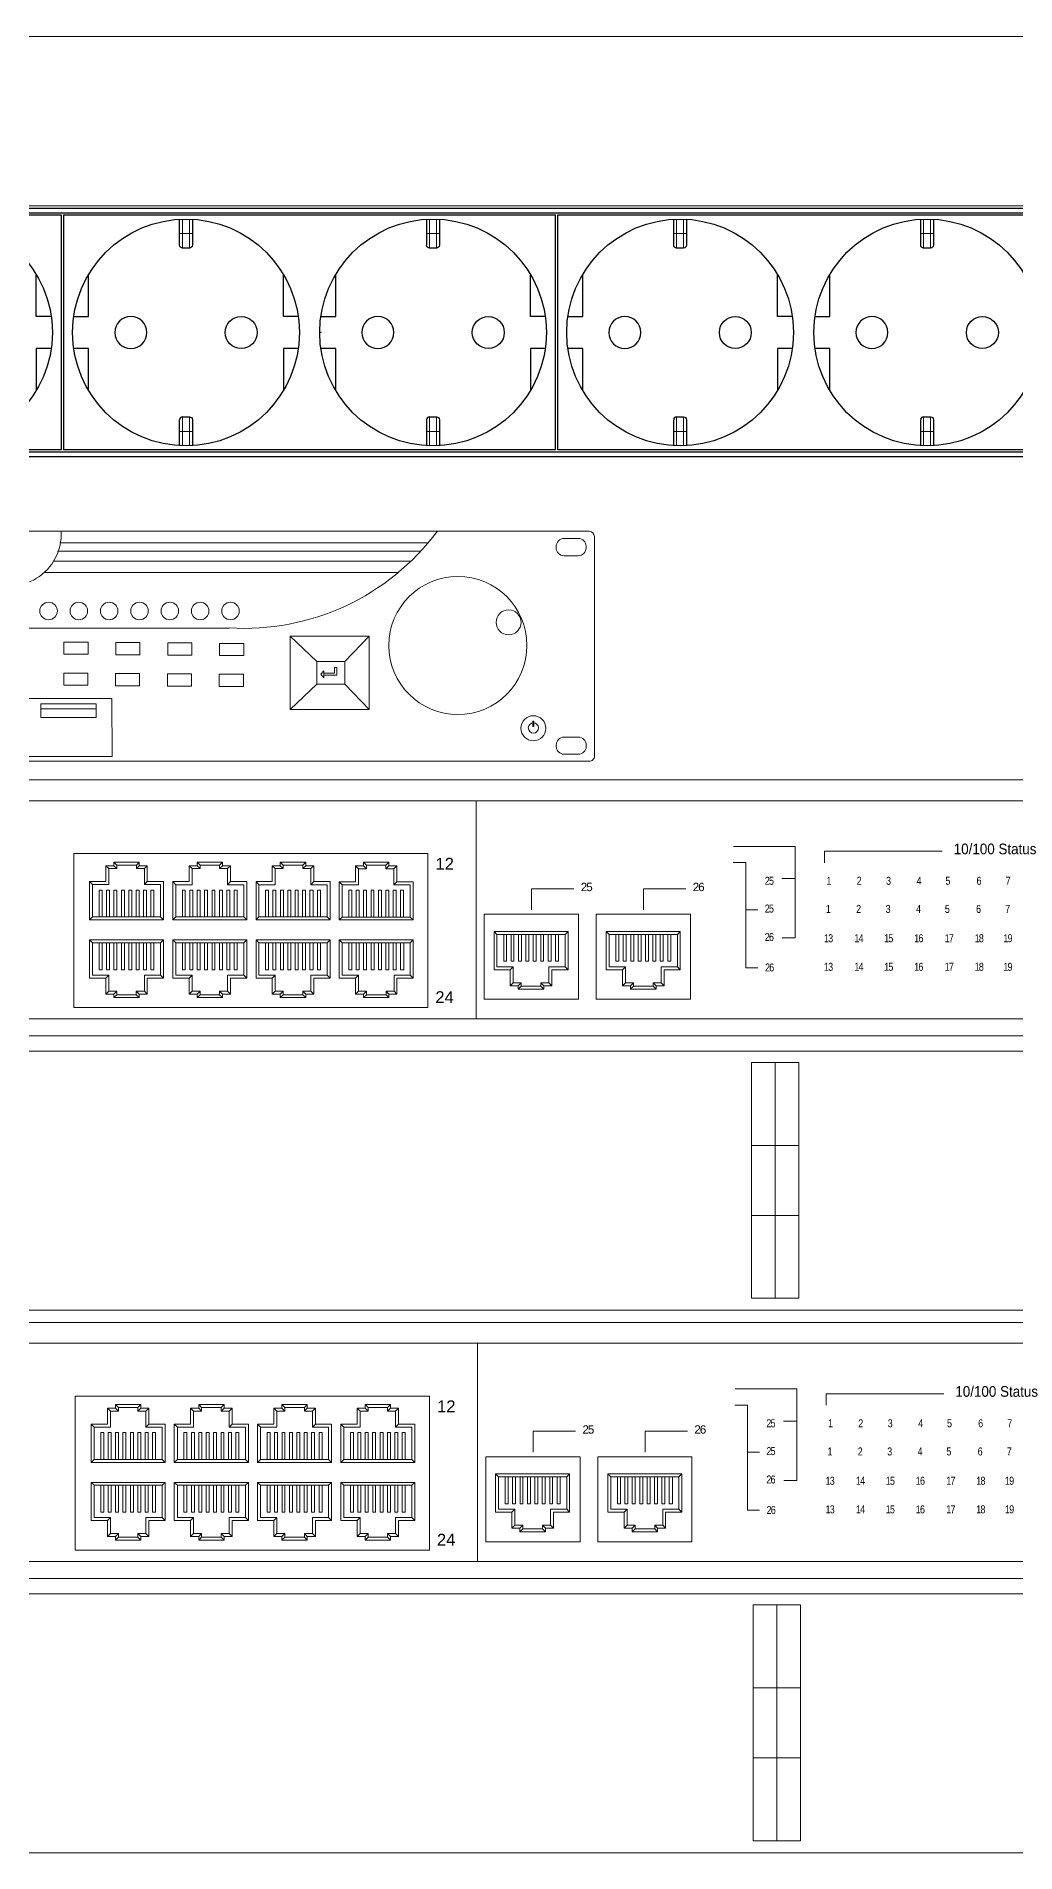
# Model space of a CAD drawing. Header units: millimetres. Extents: x 1256 to 2931, y 3298 to 3694.
# Drawn here: x 2068.11 to 2087.11, y 3471.02 to 3506.24 of the extents above; entities that cross this region are included whole.
import ezdxf

# ---------------------------------------------------------------- set-up
doc = ezdxf.new("R2010")
doc.units = ezdxf.units.MM
doc.layers.get('0').update_dxf_attribs({"color": 250, "lineweight": 5})
for name, color, linetype, lineweight in [('(B) 1U - NVR', 250, 'Continuous', 5), ('(C)1U - Gestion Cable', 250, 'Continuous', 5), ('Rack 1 - 2', 250, 'Continuous', 5)]:
    doc.layers.add(name, color=color, linetype=linetype, lineweight=lineweight)
doc.layers.add('Top$20', color=7, linetype='Continuous', true_color=0xffffff)
doc.styles.get("Standard").update_dxf_attribs({"font": 'Arial.ttf'})

# ---------------------------------------------------------------- blocks, each defined once
blk = doc.blocks.new('1U - Peine Cable Rack')
at = {"layer": '(C)1U - Gestion Cable'}
blk.add_lwpolyline([(-5.8, 37.7), (466.8, 37.7, -0.414214), (471.8, 32.7), (471.8, -1, -0.414214), (466.8, -6), (-5.8, -6, -0.414214), (-10.8, -1), (-10.8, 32.7, -0.414214)], format="xyb", close=True, dxfattribs=at)
for points in [[(299, 35.8), (295, 35.8), (295, 21.8), (299, 21.8)], [(299, 35.8), (303, 35.8), (303, 21.8), (299, 21.8)], [(299, 21.8), (295, 21.8), (295, 10), (299, 10)], [(299, 21.8), (303, 21.8), (303, 10), (299, 10)], [(299, 10), (295, 10), (295, -4), (299, -4)], [(299, 10), (303, 10), (303, -4), (299, -4)]]:
    blk.add_lwpolyline(points, close=True, dxfattribs=at)
blk = doc.blocks.new('1U - Switch 24P RJ45')
at = {"layer": '(C)1U - Gestion Cable', "lineweight": 5}
blk.add_lwpolyline([(30869, -8639), (-614, -8639, -0.414214), (-963, -8290), (-963, -5939, -0.414214), (-614, -5591), (32726, -5591)], format="xyb", dxfattribs=at)
at = {"lineweight": 5}
for p, q in [((2582, -5839), (17329, -5839)), ((17329, -5839), (17329, -8437)), ((17329, -5839), (27196, -5839)), ((20397, -6384), (21132, -6384)), ((21132, -6384), (21132, -7473)), ((21481, -6578), (21481, -6440)), ((21481, -6440), (22880, -6440)), ((12919, -6803), (12919, -6613)), ((12955, -6648), (12919, -6613)), ((12919, -6613), (13015, -6613)), ((12955, -6838), (12955, -6648)), ((12955, -6648), (13050, -6648)), ((13318, -6570), (13015, -6570)), ((13015, -6613), (13015, -6570)), ((13050, -6605), (13015, -6570)), ((13050, -6648), (13015, -6613)), ((13050, -6648), (13050, -6605)), ((13283, -6605), (13050, -6605)), ((13283, -6605), (13318, -6570)), ((13283, -6648), (13283, -6605)), ((13283, -6648), (13318, -6613)), ((13378, -6648), (13283, -6648)), ((13318, -6613), (13318, -6570)), ((13413, -6613), (13318, -6613)), ((13378, -6648), (13413, -6613)), ((13378, -6838), (13378, -6648)), ((13413, -6803), (13413, -6613)), ((13910, -6803), (13910, -6613)), ((13946, -6648), (13910, -6613)), ((13910, -6613), (14006, -6613)), ((13946, -6839), (13946, -6648)), ((13946, -6648), (14041, -6648)), ((14309, -6570), (14006, -6570)), ((14006, -6613), (14006, -6570)), ((14041, -6605), (14006, -6570)), ((14041, -6648), (14006, -6613)), ((14041, -6648), (14041, -6605)), ((14274, -6605), (14041, -6605)), ((14274, -6605), (14309, -6570)), ((14274, -6648), (14274, -6605)), ((14274, -6648), (14309, -6613)), ((14369, -6648), (14274, -6648)), ((14309, -6613), (14309, -6570)), ((14404, -6613), (14309, -6613)), ((14369, -6648), (14404, -6613)), ((14369, -6839), (14369, -6648)), ((14404, -6803), (14404, -6613)), ((14902, -6803), (14902, -6613)), ((14937, -6648), (14902, -6613)), ((14902, -6613), (14997, -6613)), ((14937, -6839), (14937, -6648)), ((14937, -6648), (15032, -6648)), ((15300, -6570), (14997, -6570)), ((14997, -6613), (14997, -6570)), ((15032, -6605), (14997, -6570)), ((15032, -6648), (14997, -6613)), ((15032, -6648), (15032, -6605)), ((15265, -6605), (15032, -6605)), ((15265, -6605), (15300, -6570)), ((15265, -6648), (15265, -6605)), ((15265, -6648), (15300, -6613)), ((15360, -6648), (15265, -6648)), ((15300, -6613), (15300, -6570)), ((15396, -6613), (15300, -6613)), ((15360, -6648), (15396, -6613)), ((15360, -6839), (15360, -6648)), ((15396, -6803), (15396, -6613)), ((15893, -6804), (15893, -6613)), ((15928, -6649), (15893, -6613)), ((15893, -6613), (15988, -6613)), ((15928, -6839), (15928, -6649)), ((15928, -6649), (16023, -6649)), ((16291, -6570), (15988, -6570)), ((15988, -6613), (15988, -6570)), ((16023, -6606), (15988, -6570)), ((16023, -6649), (15988, -6613)), ((16023, -6649), (16023, -6606)), ((16256, -6606), (16023, -6606)), ((16256, -6606), (16291, -6570)), ((16256, -6649), (16256, -6606)), ((16256, -6649), (16291, -6613)), ((16351, -6649), (16256, -6649)), ((16291, -6613), (16291, -6570)), ((16387, -6613), (16291, -6613)), ((16351, -6649), (16387, -6613)), ((16351, -6839), (16351, -6649)), ((16387, -6804), (16387, -6613)), ((20392, -6577), (20542, -6577)), ((20542, -6577), (20542, -7828)), ((12725, -7258), (12725, -6803)), ((12725, -6803), (12919, -6803)), ((12761, -6838), (12725, -6803)), ((12761, -7223), (12761, -6838)), ((12955, -6838), (12761, -6838)), ((12840, -7223), (12840, -6903)), ((12875, -6903), (12840, -6903)), ((12875, -7223), (12875, -6903)), ((12928, -7223), (12928, -6903)), ((12963, -6903), (12928, -6903)), ((12963, -7223), (12963, -6903)), ((13016, -7223), (13016, -6903)), ((13052, -6903), (13016, -6903)), ((13052, -7223), (13052, -6903)), ((13104, -7223), (13104, -6903)), ((13140, -6903), (13104, -6903)), ((13140, -7223), (13140, -6903)), ((13193, -7223), (13193, -6903)), ((13228, -6903), (13193, -6903)), ((13228, -7223), (13228, -6903)), ((13281, -7223), (13281, -6903)), ((13316, -6903), (13281, -6903)), ((13316, -7223), (13316, -6903)), ((13369, -7223), (13369, -6903)), ((13404, -6903), (13369, -6903)), ((13378, -6838), (13413, -6803)), ((13378, -6838), (13572, -6838)), ((13404, -7223), (13404, -6903)), ((13607, -6803), (13413, -6803)), ((13457, -6903), (13492, -6903)), ((13457, -7223), (13457, -6903)), ((13492, -7223), (13492, -6903)), ((13572, -7223), (13572, -6838)), ((13607, -7258), (13607, -6803)), ((13716, -7258), (13716, -6803)), ((13716, -6803), (13910, -6803)), ((13752, -6839), (13716, -6803)), ((13752, -7223), (13752, -6839)), ((13946, -6839), (13752, -6839)), ((13831, -7223), (13831, -6903)), ((13866, -6903), (13831, -6903)), ((13866, -7223), (13866, -6903)), ((13919, -7223), (13919, -6903)), ((13955, -6903), (13919, -6903)), ((13955, -7223), (13955, -6903)), ((14007, -7223), (14007, -6903)), ((14043, -6903), (14007, -6903)), ((14043, -7223), (14043, -6903)), ((14096, -7223), (14096, -6903)), ((14131, -6903), (14096, -6903)), ((14131, -7223), (14131, -6903)), ((14184, -7223), (14184, -6903)), ((14219, -6903), (14184, -6903)), ((14219, -7223), (14219, -6903)), ((14272, -7223), (14272, -6903)), ((14307, -6903), (14272, -6903)), ((14307, -7223), (14307, -6903)), ((14360, -7223), (14360, -6903)), ((14395, -6903), (14360, -6903)), ((14369, -6839), (14404, -6803)), ((14369, -6839), (14563, -6839)), ((14395, -7223), (14395, -6903)), ((14598, -6803), (14404, -6803)), ((14448, -6903), (14484, -6903)), ((14448, -7223), (14448, -6903)), ((14484, -7223), (14484, -6903)), ((14563, -7223), (14563, -6839)), ((14598, -7258), (14598, -6803)), ((14708, -7258), (14708, -6803)), ((14708, -6803), (14902, -6803)), ((14743, -6839), (14708, -6803)), ((14743, -7223), (14743, -6839)), ((14937, -6839), (14743, -6839)), ((14822, -7223), (14822, -6903)), ((14858, -6903), (14822, -6903)), ((14858, -7223), (14858, -6903)), ((14910, -7223), (14910, -6903)), ((14946, -6903), (14910, -6903)), ((14946, -7224), (14946, -6903)), ((14999, -7223), (14999, -6903)), ((15034, -6903), (14999, -6903)), ((15034, -7223), (15034, -6903)), ((15087, -7223), (15087, -6903)), ((15122, -6903), (15087, -6903)), ((15122, -7223), (15122, -6903)), ((15175, -7223), (15175, -6903)), ((15210, -6903), (15175, -6903)), ((15210, -7223), (15210, -6903)), ((15263, -7223), (15263, -6903)), ((15299, -6903), (15263, -6903)), ((15299, -7224), (15299, -6903)), ((15351, -7223), (15351, -6903)), ((15387, -6903), (15351, -6903)), ((15360, -6839), (15396, -6803)), ((15360, -6839), (15554, -6839)), ((15387, -7223), (15387, -6903)), ((15590, -6803), (15396, -6803)), ((15440, -6903), (15475, -6903)), ((15440, -7223), (15440, -6903)), ((15475, -7223), (15475, -6903)), ((15554, -7223), (15554, -6839)), ((15590, -7258), (15590, -6803)), ((15699, -7259), (15699, -6804)), ((15699, -6804), (15893, -6804)), ((15734, -6839), (15699, -6804)), ((15734, -7224), (15734, -6839)), ((15928, -6839), (15734, -6839)), ((15814, -7224), (15814, -6903)), ((15849, -6903), (15814, -6903)), ((15849, -7224), (15849, -6903)), ((15902, -7224), (15902, -6903)), ((15937, -6903), (15902, -6903)), ((15937, -7224), (15937, -6903)), ((15990, -7224), (15990, -6903)), ((16025, -6903), (15990, -6903)), ((16025, -7224), (16025, -6903)), ((16078, -7224), (16078, -6903)), ((16113, -6903), (16078, -6903)), ((16113, -7224), (16113, -6903)), ((16166, -7224), (16166, -6903)), ((16202, -6903), (16166, -6903)), ((16202, -7224), (16202, -6903)), ((16254, -7224), (16254, -6903)), ((16290, -6903), (16254, -6903)), ((16290, -7224), (16290, -6903)), ((16343, -7224), (16343, -6903)), ((16378, -6903), (16343, -6903)), ((16351, -6839), (16387, -6804)), ((16351, -6839), (16545, -6839)), ((16378, -7224), (16378, -6903)), ((16581, -6804), (16387, -6804)), ((16431, -6903), (16466, -6903)), ((16431, -7224), (16431, -6903)), ((16466, -7224), (16466, -6903)), ((16545, -7224), (16545, -6839)), ((16581, -7259), (16581, -6804)), ((17990, -7137), (17990, -6887)), ((17990, -6887), (18495, -6887)), ((19323, -7137), (19323, -6887)), ((19323, -6887), (19828, -6887)), ((21132, -6767), (20973, -6767)), ((12725, -7258), (12761, -7223)), ((13607, -7258), (12725, -7258)), ((12725, -7258), (13166, -7258)), ((13572, -7223), (12761, -7223)), ((13607, -7258), (13572, -7223)), ((13716, -7258), (13752, -7223)), ((14598, -7258), (13716, -7258)), ((13716, -7258), (14157, -7258)), ((14563, -7223), (13752, -7223)), ((14598, -7258), (14563, -7223)), ((14708, -7258), (14743, -7223)), ((15590, -7258), (14708, -7258)), ((14708, -7258), (15149, -7258)), ((15554, -7223), (14743, -7223)), ((15590, -7258), (15554, -7223)), ((15699, -7259), (15734, -7224)), ((16581, -7259), (15699, -7259)), ((15699, -7259), (16140, -7259)), ((16545, -7224), (15734, -7224)), ((16581, -7259), (16545, -7224)), ((20542, -7137), (20687, -7137)), ((12725, -7496), (13607, -7496)), ((12725, -7496), (12725, -7951)), ((12725, -7496), (12760, -7531)), ((12760, -7531), (13572, -7531)), ((12760, -7531), (12760, -7916)), ((12840, -7531), (12840, -7851)), ((12875, -7531), (12875, -7851)), ((12928, -7531), (12928, -7851)), ((12963, -7531), (12963, -7851)), ((13016, -7531), (13016, -7851)), ((13051, -7531), (13051, -7851)), ((13104, -7531), (13104, -7851)), ((13140, -7531), (13140, -7851)), ((13607, -7496), (13166, -7496)), ((13192, -7531), (13192, -7851)), ((13228, -7531), (13228, -7851)), ((13281, -7531), (13281, -7851)), ((13316, -7531), (13316, -7851)), ((13369, -7531), (13369, -7851)), ((13404, -7531), (13404, -7851)), ((13457, -7531), (13457, -7851)), ((13492, -7531), (13492, -7851)), ((13607, -7496), (13572, -7531)), ((13572, -7531), (13572, -7916)), ((13607, -7496), (13607, -7951)), ((13716, -7496), (14598, -7496)), ((13716, -7496), (13716, -7951)), ((13716, -7496), (13752, -7531)), ((13752, -7531), (14563, -7531)), ((13752, -7531), (13752, -7916)), ((13831, -7531), (13831, -7851)), ((13866, -7531), (13866, -7851)), ((13919, -7531), (13919, -7851)), ((13955, -7531), (13955, -7851)), ((14007, -7531), (14007, -7851)), ((14043, -7531), (14043, -7851)), ((14096, -7531), (14096, -7851)), ((14131, -7531), (14131, -7851)), ((14598, -7496), (14157, -7496)), ((14184, -7531), (14184, -7851)), ((14219, -7531), (14219, -7851)), ((14272, -7531), (14272, -7851)), ((14307, -7531), (14307, -7851)), ((14360, -7531), (14360, -7851)), ((14395, -7531), (14395, -7851)), ((14448, -7531), (14448, -7851)), ((14484, -7531), (14484, -7851)), ((14598, -7496), (14563, -7531)), ((14563, -7531), (14563, -7916)), ((14598, -7496), (14598, -7951)), ((14708, -7496), (15590, -7496)), ((14708, -7496), (14708, -7951)), ((14708, -7496), (14743, -7531)), ((14743, -7531), (15554, -7531)), ((14743, -7531), (14743, -7916)), ((14822, -7531), (14822, -7851)), ((14858, -7531), (14858, -7851)), ((14910, -7531), (14910, -7851)), ((14946, -7531), (14946, -7851)), ((14999, -7531), (14999, -7851)), ((15034, -7531), (15034, -7851)), ((15087, -7531), (15087, -7851)), ((15122, -7531), (15122, -7851)), ((15590, -7496), (15149, -7496)), ((15175, -7531), (15175, -7851)), ((15210, -7531), (15210, -7851)), ((15263, -7531), (15263, -7851)), ((15299, -7531), (15299, -7851)), ((15351, -7531), (15351, -7851)), ((15387, -7531), (15387, -7851)), ((15440, -7531), (15440, -7851)), ((15475, -7531), (15475, -7851)), ((15590, -7496), (15554, -7531)), ((15554, -7531), (15554, -7916)), ((15590, -7496), (15590, -7951)), ((15699, -7496), (16581, -7496)), ((15699, -7496), (15699, -7951)), ((15699, -7496), (15735, -7531)), ((15735, -7531), (16546, -7531)), ((15735, -7531), (15735, -7916)), ((15814, -7531), (15814, -7851)), ((15849, -7531), (15849, -7851)), ((15902, -7531), (15902, -7851)), ((15937, -7531), (15937, -7851)), ((15990, -7531), (15990, -7851)), ((16026, -7531), (16026, -7851)), ((16079, -7531), (16079, -7851)), ((16114, -7531), (16114, -7851)), ((16581, -7496), (16140, -7496)), ((16167, -7531), (16167, -7851)), ((16202, -7531), (16202, -7851)), ((16255, -7531), (16255, -7851)), ((16290, -7531), (16290, -7851)), ((16343, -7531), (16343, -7851)), ((16378, -7531), (16378, -7851)), ((16431, -7531), (16431, -7851)), ((16467, -7531), (16467, -7851)), ((16581, -7496), (16546, -7531)), ((16546, -7531), (16546, -7916)), ((16581, -7496), (16581, -7951)), ((17543, -7396), (18425, -7396)), ((17543, -7396), (17543, -7851)), ((17543, -7396), (17578, -7431)), ((17578, -7431), (18390, -7431)), ((17578, -7431), (17578, -7816)), ((17658, -7431), (17658, -7751)), ((17693, -7431), (17693, -7751)), ((17746, -7431), (17746, -7751)), ((17781, -7431), (17781, -7751)), ((17834, -7431), (17834, -7751)), ((17869, -7431), (17869, -7751)), ((17922, -7431), (17922, -7751)), ((17957, -7431), (17957, -7751)), ((18425, -7396), (17984, -7396)), ((18010, -7431), (18010, -7751)), ((18046, -7431), (18046, -7751)), ((18099, -7431), (18099, -7751)), ((18134, -7431), (18134, -7751)), ((18187, -7431), (18187, -7751)), ((18222, -7431), (18222, -7751)), ((18275, -7431), (18275, -7751)), ((18310, -7431), (18310, -7751)), ((18425, -7396), (18390, -7431)), ((18390, -7431), (18390, -7816)), ((18425, -7396), (18425, -7851)), ((18880, -7396), (19762, -7396)), ((18880, -7396), (18880, -7851)), ((18880, -7396), (18916, -7431)), ((18916, -7431), (19727, -7431)), ((18916, -7431), (18916, -7816)), ((18995, -7431), (18995, -7751)), ((19030, -7431), (19030, -7751)), ((19083, -7431), (19083, -7751)), ((19118, -7431), (19118, -7751)), ((19171, -7431), (19171, -7751)), ((19207, -7431), (19207, -7751)), ((19260, -7431), (19260, -7751)), ((19295, -7431), (19295, -7751)), ((19762, -7396), (19321, -7396)), ((19348, -7431), (19348, -7751)), ((19383, -7431), (19383, -7751)), ((19436, -7431), (19436, -7751)), ((19471, -7431), (19471, -7751)), ((19524, -7431), (19524, -7751)), ((19559, -7431), (19559, -7751)), ((19612, -7431), (19612, -7751)), ((19648, -7431), (19648, -7751)), ((19762, -7396), (19727, -7431)), ((19727, -7431), (19727, -7816)), ((19762, -7396), (19762, -7851)), ((21132, -7473), (20975, -7473)), ((17693, -7751), (17658, -7751)), ((17746, -7751), (17781, -7751)), ((17834, -7751), (17869, -7751)), ((17922, -7751), (17957, -7751)), ((18010, -7751), (18046, -7751)), ((18099, -7751), (18134, -7751)), ((18187, -7751), (18222, -7751)), ((18275, -7751), (18310, -7751)), ((19030, -7751), (18995, -7751)), ((19083, -7751), (19118, -7751)), ((19171, -7751), (19207, -7751)), ((19260, -7751), (19295, -7751)), ((19348, -7751), (19383, -7751)), ((19436, -7751), (19471, -7751)), ((19524, -7751), (19559, -7751)), ((19612, -7751), (19648, -7751)), ((12725, -7951), (12919, -7951)), ((12954, -7916), (12760, -7916)), ((12875, -7851), (12840, -7851)), ((12954, -7916), (12919, -7951)), ((12919, -7951), (12919, -8142)), ((12928, -7851), (12963, -7851)), ((12954, -7916), (12954, -8106)), ((13016, -7851), (13051, -7851)), ((13104, -7851), (13140, -7851)), ((13192, -7851), (13228, -7851)), ((13281, -7851), (13316, -7851)), ((13369, -7851), (13404, -7851)), ((13378, -7916), (13572, -7916)), ((13378, -7916), (13378, -8106)), ((13607, -7951), (13413, -7951)), ((13413, -7951), (13413, -8142)), ((13457, -7851), (13492, -7851)), ((13572, -7916), (13607, -7951)), ((13716, -7951), (13910, -7951)), ((13946, -7916), (13752, -7916)), ((13866, -7851), (13831, -7851)), ((13946, -7916), (13910, -7951)), ((13910, -7951), (13910, -8142)), ((13919, -7851), (13955, -7851)), ((13946, -7916), (13946, -8106)), ((14007, -7851), (14043, -7851)), ((14096, -7851), (14131, -7851)), ((14184, -7851), (14219, -7851)), ((14272, -7851), (14307, -7851)), ((14360, -7851), (14395, -7851)), ((14369, -7916), (14563, -7916)), ((14369, -7916), (14369, -8106)), ((14598, -7951), (14404, -7951)), ((14404, -7951), (14404, -8142)), ((14448, -7851), (14484, -7851)), ((14563, -7916), (14598, -7951)), ((14708, -7951), (14902, -7951)), ((14937, -7916), (14743, -7916)), ((14858, -7851), (14822, -7851)), ((14937, -7916), (14902, -7951)), ((14902, -7951), (14902, -8142)), ((14910, -7851), (14946, -7851)), ((14937, -7916), (14937, -8106)), ((14999, -7851), (15034, -7851)), ((15087, -7851), (15122, -7851)), ((15175, -7851), (15210, -7851)), ((15263, -7851), (15299, -7851)), ((15351, -7851), (15387, -7851)), ((15360, -7916), (15554, -7916)), ((15360, -7916), (15360, -8106)), ((15590, -7951), (15396, -7951)), ((15396, -7951), (15396, -8142)), ((15440, -7851), (15475, -7851)), ((15554, -7916), (15590, -7951)), ((15699, -7951), (15893, -7951)), ((15929, -7916), (15735, -7916)), ((15849, -7851), (15814, -7851)), ((15929, -7916), (15893, -7951)), ((15893, -7951), (15893, -8142)), ((15902, -7851), (15937, -7851)), ((15929, -7916), (15929, -8106)), ((15990, -7851), (16026, -7851)), ((16079, -7851), (16114, -7851)), ((16167, -7851), (16202, -7851)), ((16255, -7851), (16290, -7851)), ((16343, -7851), (16378, -7851)), ((16352, -7916), (16546, -7916)), ((16352, -7916), (16352, -8106)), ((16581, -7951), (16387, -7951)), ((16387, -7951), (16387, -8142)), ((16431, -7851), (16467, -7851)), ((16546, -7916), (16581, -7951)), ((17543, -7851), (17737, -7851)), ((17772, -7816), (17578, -7816)), ((17772, -7816), (17737, -7851)), ((17737, -7851), (17737, -8042)), ((17772, -7816), (17772, -8006)), ((18196, -7816), (18390, -7816)), ((18196, -7816), (18196, -8006)), ((18425, -7851), (18231, -7851)), ((18231, -7851), (18231, -8042)), ((18390, -7816), (18425, -7851)), ((18880, -7851), (19074, -7851)), ((19110, -7816), (18916, -7816)), ((19110, -7816), (19074, -7851)), ((19074, -7851), (19074, -8042)), ((19110, -7816), (19110, -8006)), ((19533, -7816), (19727, -7816)), ((19533, -7816), (19533, -8006)), ((19762, -7851), (19568, -7851)), ((19568, -7851), (19568, -8042)), ((19727, -7816), (19762, -7851)), ((20542, -7828), (20687, -7828)), ((12954, -8106), (12919, -8142)), ((12919, -8142), (13014, -8142)), ((12954, -8106), (13050, -8106)), ((13050, -8106), (13014, -8142)), ((13014, -8142), (13014, -8184)), ((13050, -8149), (13014, -8184)), ((13014, -8184), (13318, -8184)), ((13050, -8106), (13050, -8149)), ((13050, -8149), (13282, -8149)), ((13282, -8106), (13318, -8142)), ((13378, -8106), (13282, -8106)), ((13282, -8106), (13282, -8149)), ((13282, -8149), (13318, -8184)), ((13413, -8142), (13318, -8142)), ((13318, -8142), (13318, -8184)), ((13378, -8106), (13413, -8142)), ((13946, -8106), (13910, -8142)), ((13910, -8142), (14006, -8142)), ((13946, -8106), (14041, -8106)), ((14041, -8106), (14006, -8142)), ((14006, -8142), (14006, -8184)), ((14041, -8149), (14006, -8184)), ((14006, -8184), (14309, -8184)), ((14041, -8106), (14041, -8149)), ((14041, -8149), (14274, -8149)), ((14274, -8106), (14309, -8142)), ((14369, -8106), (14274, -8106)), ((14274, -8106), (14274, -8149)), ((14274, -8149), (14309, -8184)), ((14404, -8142), (14309, -8142)), ((14309, -8142), (14309, -8184)), ((14369, -8106), (14404, -8142)), ((14937, -8106), (14902, -8142)), ((14902, -8142), (14997, -8142)), ((14937, -8106), (15032, -8106)), ((15032, -8106), (14997, -8142)), ((14997, -8142), (14997, -8184)), ((15032, -8149), (14997, -8184)), ((14997, -8184), (15300, -8184)), ((15032, -8106), (15032, -8149)), ((15032, -8149), (15265, -8149)), ((15265, -8106), (15300, -8142)), ((15360, -8106), (15265, -8106)), ((15265, -8106), (15265, -8149)), ((15265, -8149), (15300, -8184)), ((15396, -8142), (15300, -8142)), ((15300, -8142), (15300, -8184)), ((15360, -8106), (15396, -8142)), ((15929, -8106), (15893, -8142)), ((15893, -8142), (15989, -8142)), ((15929, -8106), (16024, -8106)), ((16024, -8106), (15989, -8142)), ((15989, -8142), (15989, -8184)), ((16024, -8149), (15989, -8184)), ((15989, -8184), (16292, -8184)), ((16024, -8106), (16024, -8149)), ((16024, -8149), (16257, -8149)), ((16257, -8106), (16292, -8142)), ((16352, -8106), (16257, -8106)), ((16257, -8106), (16257, -8149)), ((16257, -8149), (16292, -8184)), ((16387, -8142), (16292, -8142)), ((16292, -8142), (16292, -8184)), ((16352, -8106), (16387, -8142)), ((17772, -8006), (17737, -8042)), ((17737, -8042), (17832, -8042)), ((17772, -8006), (17868, -8006)), ((17868, -8006), (17832, -8042)), ((17832, -8042), (17832, -8084)), ((17868, -8049), (17832, -8084)), ((17832, -8084), (18136, -8084)), ((17868, -8006), (17868, -8049)), ((17868, -8049), (18100, -8049)), ((18100, -8006), (18136, -8042)), ((18196, -8006), (18100, -8006)), ((18100, -8006), (18100, -8049)), ((18100, -8049), (18136, -8084)), ((18231, -8042), (18136, -8042)), ((18136, -8042), (18136, -8084)), ((18196, -8006), (18231, -8042)), ((19110, -8006), (19074, -8042)), ((19074, -8042), (19170, -8042)), ((19110, -8006), (19205, -8006)), ((19205, -8006), (19170, -8042)), ((19170, -8042), (19170, -8084)), ((19205, -8049), (19170, -8084)), ((19170, -8084), (19473, -8084)), ((19205, -8006), (19205, -8049)), ((19205, -8049), (19438, -8049)), ((19438, -8006), (19473, -8042)), ((19533, -8006), (19438, -8006)), ((19438, -8006), (19438, -8049)), ((19438, -8049), (19473, -8084)), ((19568, -8042), (19473, -8042)), ((19473, -8042), (19473, -8084)), ((19533, -8006), (19568, -8042)), ((17329, -8437), (2582, -8437)), ((17329, -8437), (27196, -8437))]:
    blk.add_line(p, q, dxfattribs=at)
for points in [[(12536, -6468), (16755, -6468), (16755, -8303), (12536, -8303)], [(17426, -7191), (18549, -7191), (18549, -8202), (17426, -8202)], [(18759, -7191), (19882, -7191), (19882, -8202), (18759, -8202)]]:
    blk.add_lwpolyline(points, close=True, dxfattribs=at)
at = {"lineweight": 5, "attachment_point": 1}
for s, insert, char_height, width in [('{\\fArial|b0|i0|c204|p34;\\W0.9;10/100 \\fArial|b0|i0|c0|p34;Status}', (23019, -6350), 126.99, 1240.5), ('{\\fArial|b0|i0|c0|p34;12}', (16846, -6520), 141.1, 227.15), ('{\\fArial|b0|i0|c204|p34;\\T0.8;25}', (18577, -6817), 98.77, 227.15), ('{\\fArial|b0|i0|c204|p34;\\T0.8;26}', (19910, -6817), 98.77, 227.15), ('{\\fArial|b0|i0|c204|p34;\\W0.8;\\T0.75;25}', (20768, -6745), 95.24, 134.3), ('{\\fArial|b0|i0|c204|p34;\\W0.8;\\T0.75;25}', (20768, -7076), 95.24, 134.3), ('{\\fArial|b0|i0|c204|p34;\\W0.8;\\T0.75;26}', (20768, -7414), 95.24, 134.3), ('{\\fArial|b0|i0|c204|p34;\\W0.8;\\T0.75;26}', (20771, -7777), 95.24, 134.3), ('{\\fArial|b0|i0|c0|p34;24}', (16844, -8108), 141.1, 227.15)]:
    blk.add_mtext(s, dxfattribs=dict(at, insert=insert, char_height=char_height, width=width))
at = {"lineweight": 5, "char_height": 95.24, "attachment_point": 1}
for s, insert in [('{\\fArial|b0|i0|c204|p34;\\W0.8;\\T0.75;1}', (21502, -6745)), ('{\\fArial|b0|i0|c204|p34;\\W0.8;\\T0.75;2}', (21863, -6745)), ('\\pi-18.29459;{\\fArial|b0|i0|c204|p34;\\W0.8;\\T0.75;3}', (22232, -6745)), ('{\\fArial|b0|i0|c204|p34;\\W0.8;\\T0.75;4}', (22576, -6745)), ('{\\fArial|b0|i0|c204|p34;\\W0.8;\\T0.75;5}', (22920, -6745)), ('{\\fArial|b0|i0|c204|p34;\\W0.8;\\T0.75;6}', (23291, -6745)), ('{\\fArial|b0|i0|c204|p34;\\W0.8;\\T0.75;7}', (23638, -6745)), ('{\\fArial|b0|i0|c204|p34;\\W0.8;\\T0.75;1}', (21496, -7080)), ('{\\fArial|b0|i0|c204|p34;\\W0.8;\\T0.75;2}', (21857, -7080)), ('\\pi-18.29459;{\\fArial|b0|i0|c204|p34;\\W0.8;\\T0.75;3}', (22226, -7080)), ('{\\fArial|b0|i0|c204|p34;\\W0.8;\\T0.75;4}', (22570, -7080)), ('{\\fArial|b0|i0|c204|p34;\\W0.8;\\T0.75;5}', (22913, -7080)), ('{\\fArial|b0|i0|c204|p34;\\W0.8;\\T0.75;6}', (23285, -7080)), ('{\\fArial|b0|i0|c204|p34;\\W0.8;\\T0.75;7}', (23632, -7080)), ('{\\fArial|b0|i0|c204|p34;\\W0.8;\\T0.75;13}', (21473, -7429)), ('{\\fArial|b0|i0|c204|p34;\\W0.8;\\T0.75;14}', (21835, -7429)), ('{\\fArial|b0|i0|c204|p34;\\W0.8;\\T0.75;15}', (22190, -7429)), ('{\\fArial|b0|i0|c204|p34;\\W0.8;\\T0.75;16}', (22548, -7429)), ('{\\fArial|b0|i0|c204|p34;\\W0.8;\\T0.75;17}', (22911, -7429)), ('{\\fArial|b0|i0|c204|p34;\\W0.8;\\T0.75;18}', (23268, -7429)), ('{\\fArial|b0|i0|c204|p34;\\W0.8;\\T0.75;19}', (23610, -7429)), ('{\\fArial|b0|i0|c204|p34;\\W0.8;\\T0.75;13}', (21473, -7769)), ('{\\fArial|b0|i0|c204|p34;\\W0.8;\\T0.75;14}', (21835, -7769)), ('{\\fArial|b0|i0|c204|p34;\\W0.8;\\T0.75;15}', (22190, -7769)), ('{\\fArial|b0|i0|c204|p34;\\W0.8;\\T0.75;16}', (22548, -7769)), ('{\\fArial|b0|i0|c204|p34;\\W0.8;\\T0.75;17}', (22911, -7769)), ('{\\fArial|b0|i0|c204|p34;\\W0.8;\\T0.75;18}', (23268, -7769)), ('{\\fArial|b0|i0|c204|p34;\\W0.8;\\T0.75;19}', (23610, -7769))]:
    blk.add_mtext(s, dxfattribs=dict(at, insert=insert))

msp = doc.modelspace()

# ---------------------------------------------------------------- linework, layer by layer
at = {"layer": '(B) 1U - NVR', "color": 0}
for p, q in [((2068.567, 3496.417), (2075.708, 3496.418)), ((2068.438, 3496.065), (2075.378, 3496.066)), ((2068.52, 3496.258), (2075.568, 3496.259)), ((2068.258, 3495.845), (2075.132, 3495.846)), ((2054.497, 3494.769), (2071.847, 3494.766)), ((2073.031, 3494.608), (2073.553, 3494.608)), ((2073.031, 3494.608), (2073.553, 3494.119)), ((2074.09, 3494.119), (2074.563, 3494.608)), ((2073.627, 3493.872), (2073.686, 3493.937)), ((2073.686, 3493.937), (2073.686, 3493.804)), ((2073.895, 3493.891), (2073.895, 3494.004)), ((2073.895, 3494.004), (2073.94, 3494.004)), ((2073.941, 3493.851), (2073.94, 3494.004)), ((2073.553, 3493.679), (2073.031, 3493.19)), ((2073.686, 3493.804), (2073.627, 3493.872)), ((2073.686, 3493.891), (2073.895, 3493.891)), ((2073.686, 3493.852), (2073.941, 3493.851)), ((2074.09, 3493.679), (2074.563, 3493.19))]:
    msp.add_line(p, q, dxfattribs=at)
at = {"layer": '(B) 1U - NVR', "color": 5}
msp.add_line((2078.936, 3494.312), (2078.934, 3494.515), dxfattribs=at)
at = {"layer": '(B) 1U - NVR'}
for points in [[(2078.934, 3494.514, -0.004607), (2078.934, 3494.516), (2078.934, 3494.516), (2078.934, 3496.542, 0.414021), (2078.833, 3496.643), (2078.833, 3496.643), (2054.597, 3496.643, 0.457803), (2054.496, 3496.542), (2054.496, 3496.542), (2054.496, 3494.511)], [(2078.344, 3496.504), (2078.344, 3496.504), (2078.623, 3496.504, -0.401538), (2078.775, 3496.352), (2078.775, 3496.352), (2078.775, 3496.321, -0.401538), (2078.623, 3496.169), (2078.623, 3496.169), (2078.344, 3496.169, -0.401538), (2078.192, 3496.321), (2078.192, 3496.321), (2078.192, 3496.347, -0.409645), (2078.344, 3496.504), (2078.344, 3496.504)], [(2054.599, 3492.184), (2078.834, 3492.184), (2078.834, 3492.184), (2078.834, 3492.184, 0.41425), (2078.936, 3492.285), (2078.936, 3492.285), (2078.936, 3494.311, 0.002077), (2078.936, 3494.312, 0.002077)], [(2078.346, 3492.652), (2078.346, 3492.652), (2078.624, 3492.652, -0.401538), (2078.776, 3492.5), (2078.776, 3492.5), (2078.776, 3492.47, -0.401538), (2078.624, 3492.318), (2078.624, 3492.318), (2078.346, 3492.318, -0.401538), (2078.194, 3492.47), (2078.194, 3492.47), (2078.194, 3492.495, -0.409645), (2078.346, 3492.652), (2078.346, 3492.652)]]:
    msp.add_lwpolyline(points, format="xyb", dxfattribs=at)
at = {"layer": '(B) 1U - NVR', "color": 0}
for points in [[(2068.645, 3494.492), (2069.113, 3494.492), (2069.113, 3494.257), (2068.645, 3494.257)], [(2069.651, 3494.484), (2070.119, 3494.484), (2070.119, 3494.25), (2069.651, 3494.25)], [(2070.657, 3494.477), (2071.125, 3494.477), (2071.125, 3494.243), (2070.657, 3494.243)], [(2071.663, 3494.469), (2072.131, 3494.469), (2072.131, 3494.235), (2071.663, 3494.235)], [(2073.031, 3494.608), (2074.563, 3494.608), (2074.563, 3493.19), (2073.031, 3493.19)], [(2073.553, 3494.119), (2074.09, 3494.119), (2074.09, 3493.679), (2073.553, 3493.679)], [(2068.639, 3493.891), (2069.108, 3493.891), (2069.108, 3493.657), (2068.639, 3493.657)], [(2069.645, 3493.884), (2070.113, 3493.884), (2070.113, 3493.649), (2069.645, 3493.649)], [(2070.651, 3493.876), (2071.119, 3493.876), (2071.119, 3493.642), (2070.651, 3493.642)], [(2071.657, 3493.869), (2072.125, 3493.869), (2072.125, 3493.635), (2071.657, 3493.635)], [(2065.682, 3493.4), (2069.575, 3493.4), (2069.577, 3492.277), (2065.684, 3492.277)], [(2068.195, 3493.296), (2069.266, 3493.296), (2069.266, 3493.031), (2068.195, 3493.031)], [(2068.195, 3493.296), (2069.267, 3493.296), (2069.267, 3493.198), (2068.195, 3493.198)], [(2077.743, 3492.962), (2077.762, 3492.962), (2077.762, 3492.857), (2077.743, 3492.857)]]:
    msp.add_lwpolyline(points, close=True, dxfattribs=at)
for centre, radius in [((2076.287, 3494.429), 1.339), ((2068.346, 3495.096), 0.17), ((2068.934, 3495.096), 0.17), ((2069.522, 3495.096), 0.17), ((2070.11, 3495.096), 0.17), ((2070.698, 3495.096), 0.17), ((2071.286, 3495.096), 0.17), ((2071.874, 3495.096), 0.17), ((2077.27, 3494.877), 0.242), ((2077.751, 3492.829), 0.099)]:
    msp.add_circle(centre, radius, dxfattribs=at)
at = {"layer": '(B) 1U - NVR'}
msp.add_circle((2077.752, 3492.824), 0.242, dxfattribs=at)
at = {"layer": '(B) 1U - NVR', "color": 0}
for centre, radius, start, end in [((2067.595, 3496.583), 0.996, 176.833, 3.3746), ((2072.134, 3499.438), 4.679, 266.4874, 323.2971)]:
    msp.add_arc(centre, radius, start, end, dxfattribs=at)
at = {"layer": 'Rack 1 - 2'}
for p, q in [((2104.604, 3506.239), (2044.604, 3506.239)), ((2084.057, 3502.954), (2048.89, 3502.954)), ((2084.057, 3502.954), (2100.319, 3502.954))]:
    msp.add_line(p, q, dxfattribs=at)
at = {"layer": 'Top$20', "color": 7, "linetype": 'Continuous', "lineweight": 25}
for p, q in [((2048.91, 3502.91), (2098.358, 3502.91)), ((2048.91, 3502.82), (2098.358, 3502.82)), ((2058.882, 3502.775), (2068.593, 3502.775)), ((2068.593, 3502.775), (2068.593, 3498.219)), ((2068.638, 3502.775), (2068.638, 3498.219)), ((2068.638, 3502.775), (2078.178, 3502.775)), ((2078.178, 3498.219), (2078.178, 3502.775)), ((2078.224, 3502.775), (2087.764, 3502.775)), ((2078.224, 3498.219), (2078.224, 3502.775)), ((2070.888, 3502.414), (2070.888, 3502.693)), ((2070.888, 3502.189), (2070.888, 3502.414)), ((2071.136, 3502.693), (2071.136, 3502.414)), ((2071.136, 3502.414), (2071.136, 3502.189)), ((2075.681, 3502.414), (2075.681, 3502.693)), ((2075.681, 3502.189), (2075.681, 3502.414)), ((2075.929, 3502.693), (2075.929, 3502.414)), ((2075.929, 3502.414), (2075.929, 3502.189)), ((2080.473, 3502.414), (2080.473, 3502.693)), ((2080.473, 3502.189), (2080.473, 3502.414)), ((2080.721, 3502.693), (2080.721, 3502.414)), ((2080.721, 3502.414), (2080.721, 3502.189)), ((2085.266, 3502.414), (2085.266, 3502.693)), ((2085.266, 3502.189), (2085.266, 3502.414)), ((2085.514, 3502.693), (2085.514, 3502.414)), ((2085.514, 3502.414), (2085.514, 3502.189)), ((2071.08, 3502.132), (2070.944, 3502.132)), ((2075.872, 3502.132), (2075.737, 3502.132)), ((2080.665, 3502.132), (2080.53, 3502.132)), ((2085.457, 3502.132), (2085.322, 3502.132)), ((2068.108, 3500.807), (2068.108, 3501.623)), ((2069.123, 3500.807), (2069.123, 3501.623)), ((2072.901, 3500.807), (2072.901, 3501.623)), ((2073.916, 3500.807), (2073.916, 3501.623)), ((2077.694, 3500.807), (2077.694, 3501.623)), ((2078.708, 3500.807), (2078.708, 3501.623)), ((2082.486, 3500.807), (2082.486, 3501.623)), ((2083.501, 3500.807), (2083.501, 3501.623)), ((2068.396, 3500.807), (2068.108, 3500.807)), ((2068.835, 3500.807), (2069.123, 3500.807)), ((2073.189, 3500.807), (2072.901, 3500.807)), ((2073.628, 3500.807), (2073.916, 3500.807)), ((2077.982, 3500.807), (2077.694, 3500.807)), ((2078.42, 3500.807), (2078.708, 3500.807)), ((2082.774, 3500.807), (2082.486, 3500.807)), ((2083.213, 3500.807), (2083.501, 3500.807)), ((2068.396, 3500.187), (2068.108, 3500.187)), ((2068.108, 3500.187), (2068.108, 3499.371)), ((2069.123, 3500.187), (2068.835, 3500.187)), ((2069.123, 3499.371), (2069.123, 3500.187)), ((2072.901, 3500.187), (2072.901, 3499.371)), ((2073.189, 3500.187), (2072.901, 3500.187)), ((2073.916, 3500.187), (2073.628, 3500.187)), ((2073.916, 3499.371), (2073.916, 3500.187)), ((2077.982, 3500.187), (2077.694, 3500.187)), ((2077.694, 3500.187), (2077.694, 3499.371)), ((2078.708, 3500.187), (2078.42, 3500.187)), ((2078.708, 3499.371), (2078.708, 3500.187)), ((2082.774, 3500.187), (2082.486, 3500.187)), ((2082.486, 3500.187), (2082.486, 3499.371)), ((2083.501, 3500.187), (2083.213, 3500.187)), ((2083.501, 3499.371), (2083.501, 3500.187)), ((2070.944, 3498.862), (2071.08, 3498.862)), ((2075.737, 3498.862), (2075.872, 3498.862)), ((2080.53, 3498.862), (2080.665, 3498.862)), ((2085.322, 3498.862), (2085.457, 3498.862)), ((2070.888, 3498.58), (2070.888, 3498.806)), ((2070.888, 3498.302), (2070.888, 3498.58)), ((2071.136, 3498.806), (2071.136, 3498.58)), ((2071.136, 3498.58), (2071.136, 3498.302)), ((2075.681, 3498.58), (2075.681, 3498.806)), ((2075.681, 3498.302), (2075.681, 3498.58)), ((2075.929, 3498.806), (2075.929, 3498.58)), ((2075.929, 3498.58), (2075.929, 3498.302)), ((2080.473, 3498.58), (2080.473, 3498.806)), ((2080.473, 3498.302), (2080.473, 3498.58)), ((2080.721, 3498.806), (2080.721, 3498.58)), ((2080.721, 3498.58), (2080.721, 3498.302)), ((2085.266, 3498.58), (2085.266, 3498.806)), ((2085.266, 3498.302), (2085.266, 3498.58)), ((2085.514, 3498.806), (2085.514, 3498.58)), ((2085.514, 3498.58), (2085.514, 3498.302)), ((2098.358, 3498.174), (2048.91, 3498.174)), ((2068.593, 3498.219), (2058.882, 3498.219)), ((2078.178, 3498.219), (2068.638, 3498.219)), ((2087.764, 3498.219), (2078.224, 3498.219)), ((2098.358, 3498.084), (2048.91, 3498.084))]:
    msp.add_line(p, q, dxfattribs=at)
at = {"layer": 'Top$20', "color": 7, "linetype": 'Continuous', "lineweight": 13}
for p, q in [((2070.944, 3502.414), (2070.888, 3502.414)), ((2070.944, 3502.695), (2070.944, 3502.414)), ((2070.944, 3502.414), (2070.944, 3502.132)), ((2070.944, 3502.414), (2071.08, 3502.414)), ((2071.08, 3502.414), (2071.08, 3502.695)), ((2071.136, 3502.414), (2071.08, 3502.414)), ((2071.08, 3502.132), (2071.08, 3502.414)), ((2075.737, 3502.414), (2075.681, 3502.414)), ((2075.737, 3502.695), (2075.737, 3502.414)), ((2075.737, 3502.414), (2075.872, 3502.414)), ((2075.737, 3502.414), (2075.737, 3502.132)), ((2075.872, 3502.414), (2075.872, 3502.695)), ((2075.872, 3502.132), (2075.872, 3502.414)), ((2075.929, 3502.414), (2075.872, 3502.414)), ((2080.53, 3502.414), (2080.473, 3502.414)), ((2080.53, 3502.695), (2080.53, 3502.414)), ((2080.53, 3502.414), (2080.665, 3502.414)), ((2080.53, 3502.414), (2080.53, 3502.132)), ((2080.665, 3502.414), (2080.665, 3502.695)), ((2080.721, 3502.414), (2080.665, 3502.414)), ((2080.665, 3502.132), (2080.665, 3502.414)), ((2085.322, 3502.414), (2085.266, 3502.414)), ((2085.322, 3502.695), (2085.322, 3502.414)), ((2085.322, 3502.414), (2085.457, 3502.414)), ((2085.322, 3502.414), (2085.322, 3502.132)), ((2085.457, 3502.414), (2085.457, 3502.695)), ((2085.514, 3502.414), (2085.457, 3502.414)), ((2085.457, 3502.132), (2085.457, 3502.414)), ((2070.944, 3498.862), (2070.944, 3498.58)), ((2071.08, 3498.58), (2071.08, 3498.862)), ((2075.737, 3498.862), (2075.737, 3498.58)), ((2075.872, 3498.58), (2075.872, 3498.862)), ((2080.53, 3498.862), (2080.53, 3498.58)), ((2080.665, 3498.58), (2080.665, 3498.862)), ((2085.322, 3498.862), (2085.322, 3498.58)), ((2085.457, 3498.58), (2085.457, 3498.862)), ((2070.944, 3498.58), (2070.888, 3498.58)), ((2071.08, 3498.58), (2070.944, 3498.58)), ((2070.944, 3498.58), (2070.944, 3498.299)), ((2071.08, 3498.58), (2071.136, 3498.58)), ((2071.08, 3498.299), (2071.08, 3498.58)), ((2075.737, 3498.58), (2075.681, 3498.58)), ((2075.872, 3498.58), (2075.737, 3498.58)), ((2075.737, 3498.58), (2075.737, 3498.299)), ((2075.872, 3498.58), (2075.929, 3498.58)), ((2075.872, 3498.299), (2075.872, 3498.58)), ((2080.53, 3498.58), (2080.473, 3498.58)), ((2080.665, 3498.58), (2080.53, 3498.58)), ((2080.53, 3498.58), (2080.53, 3498.299)), ((2080.665, 3498.58), (2080.721, 3498.58)), ((2080.665, 3498.299), (2080.665, 3498.58)), ((2085.322, 3498.58), (2085.266, 3498.58)), ((2085.457, 3498.58), (2085.322, 3498.58)), ((2085.322, 3498.58), (2085.322, 3498.299)), ((2085.457, 3498.299), (2085.457, 3498.58)), ((2085.457, 3498.58), (2085.514, 3498.58))]:
    msp.add_line(p, q, dxfattribs=at)
at = {"layer": 'Top$20', "color": 7, "linetype": 'Continuous', "lineweight": 25}
for centre, radius in [((2066.22, 3500.497), 2.199), ((2071.012, 3500.497), 2.199), ((2075.805, 3500.497), 2.199), ((2080.597, 3500.497), 2.199), ((2085.39, 3500.497), 2.199), ((2072.083, 3500.497), 0.31), ((2076.876, 3500.497), 0.31), ((2081.669, 3500.497), 0.31), ((2086.461, 3500.497), 0.31)]:
    msp.add_circle(centre, radius, dxfattribs=at)
at = {"layer": 'Top$20', "color": 7, "linetype": 'Continuous', "lineweight": 25, "extrusion": (0, 0, -1)}
for centre in [(-2069.941, 3500.497), (-2074.733, 3500.497), (-2079.526, 3500.497), (-2084.319, 3500.497)]:
    msp.add_circle(centre, 0.31, dxfattribs=at)
for centre, start, end in [((-2070.944, 3502.189), 270, 0), ((-2071.08, 3502.189), 180, 270), ((-2075.737, 3502.189), 270, 0), ((-2075.872, 3502.189), 180, 270), ((-2080.53, 3502.189), 270, 0), ((-2080.665, 3502.189), 180, 270), ((-2085.322, 3502.189), 270, 0), ((-2085.457, 3502.189), 180, 270), ((-2071.08, 3498.806), 90, 180), ((-2075.872, 3498.806), 90, 180), ((-2080.665, 3498.806), 90, 180), ((-2085.457, 3498.806), 90, 180)]:
    msp.add_arc(centre, 0.0564, start, end, dxfattribs=at)
at = {"layer": 'Top$20', "color": 7, "linetype": 'Continuous', "lineweight": 25}
for centre in [(2070.944, 3498.806), (2075.737, 3498.806), (2080.53, 3498.806), (2085.322, 3498.806)]:
    msp.add_arc(centre, 0.0564, 90, 180, dxfattribs=at)
at = {"layer": 'Top$20', "color": 23, "linetype": 'Continuous', "lineweight": 18}
msp.add_point((2073.634, 3500.497), dxfattribs=at)
msp.add_point((2073.634, 3500.497), dxfattribs=at)

# ---------------------------------------------------------------- block references
for name, p, xscale, yscale, zscale in [('1U - Switch 24P RJ45', (2048.416, 3500.929), 0.001628646472608354, 0.001628646472608354, 0.001628646472608354), ('1U - Peine Cable Rack', (2048.089, 3482.23), 0.1149004857262601, 0.1149004857262601, 0.1149004857262601), ('1U - Switch 24P RJ45', (2048.447, 3490.41), 0.001628646472608354, 0.001628646472608354, 0.001628646472608354), ('1U - Peine Cable Rack', (2048.12, 3471.711), 0.1149004857262601, 0.1149004857262601, 0.1149004857262601)]:
    msp.add_blockref(name, p, dxfattribs=dict(xscale=xscale, yscale=yscale, zscale=zscale))

doc.saveas('drawing.dxf')
